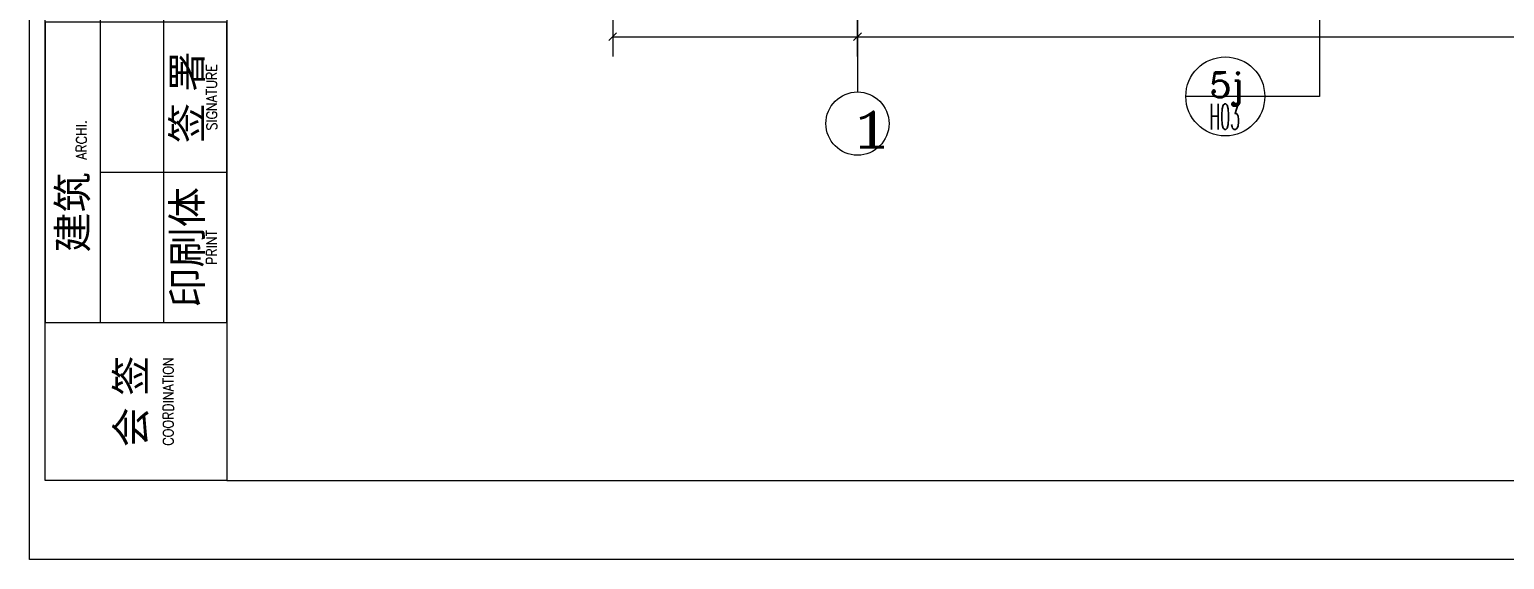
# Model space of a CAD drawing. Header units: millimetres. Extents: x 8533 to 398112, y -117646 to 105276.
# Drawn here: x 145809 to 164491, y 23204 to 29913 of the extents above; entities that cross this region are included whole.
import ezdxf

# ---------------------------------------------------------------- set-up
doc = ezdxf.new("R2010")
doc.units = ezdxf.units.MM
for name, color, linetype, lineweight in [('A-D0TE-BF$0$A-Axis', 3, 'Continuous', 13), ('A-D0TE-BF$0$A-Axis-TEXT', 7, 'Continuous', 13), ('A-DIM-TF$0$A-Dims', 140, 'Continuous', 13), ('A-Iden-10F$0$A-Dims-IDEN', 13, 'Continuous', 13), ('A1$0$TK', 4, 'Continuous', 13), ('A1$0$VHBoundary', 4, 'Continuous', 13), ('塔楼-ARC-10F-20250714_dwg', 8, 'Continuous', 13)]:
    doc.layers.add(name, color=color, linetype=linetype, lineweight=lineweight)
doc.styles.add('Arial_14', font='arial.ttf', dxfattribs={"height": 3.728009})
doc.styles.add('Complex', font='complex_.ttf', dxfattribs={"width": 1.7477, "height": 448.211943})
doc.styles.add('Complex_15', font='complex_.ttf', dxfattribs={"width": 1.009615, "height": 321.993789})
doc.styles.add('Complex_16', font='complex_.ttf', dxfattribs={"width": 0.452586, "height": 321.993789})
doc.styles.add('RomanC', font='romanc__.ttf', dxfattribs={"width": 0.9, "height": 1.3})

# ---------------------------------------------------------------- blocks, each defined once
blk = doc.blocks.new('塔楼-ARC-10F-20250714_dwg__AXISO-2024559-10F_ARC_46_000_')
at = {"layer": 'A-D0TE-BF$0$A-Axis'}
blk.add_circle((0, 0), 0.5, dxfattribs=at)
blk = doc.blocks.new('塔楼-ARC-10F-20250714_dwg_A-D0TE-BF$0$_ArchTick-2024560-10F_ARC_46_000_')
at = {"layer": 'A-D0TE-BF$0$A-Axis'}
blk.add_line((-0.5, -0.5), (0.5, 0.5), dxfattribs=at)
blk = doc.blocks.new('塔楼-ARC-10F-20250714_dwg_A-D0TE-BF-2024562-10F_ARC_46_000_')
at = {"layer": 'A-D0TE-BF$0$A-Axis'}
for p, q in [((0, -31034), (0, -35034)), ((0, -34334), (37000, -34334))]:
    blk.add_line(p, q, dxfattribs=at)
at = {"layer": 'A-D0TE-BF$0$A-Axis', "flags": 128}
blk.add_lwpolyline([(0, -33784), (0, -31334), (0, -34584)], dxfattribs=at)
at = {"xscale": 100, "yscale": 100, "zscale": 100, "rotation": 180}
blk.add_blockref('塔楼-ARC-10F-20250714_dwg_A-D0TE-BF$0$_ArchTick-2024560-10F_ARC_46_000_', (0, -34334), dxfattribs=at)
at = {"xscale": 800, "yscale": 800, "zscale": 800}
blk.add_blockref('塔楼-ARC-10F-20250714_dwg__AXISO-2024559-10F_ARC_46_000_', (0, -35434), dxfattribs=at)
at = {"layer": 'A-D0TE-BF$0$A-Axis-TEXT', "insert": (-168, -35285), "char_height": 448.21, "width": 672.31, "attachment_point": 1, "line_spacing_factor": 1.141342, "style": 'Complex'}
blk.add_mtext('\\fComplex|b0|i0|c134|p2|;\\W1.7477;1', dxfattribs=at)
blk = doc.blocks.new('塔楼-ARC-10F-20250714_dwg_A-DIM-TF$0$_ArchTick-2024609-10F_ARC_46_000_')
at = {"layer": 'A-DIM-TF$0$A-Dims'}
blk.add_line((-0.5, -0.5), (0.5, 0.5), dxfattribs=at)
blk = doc.blocks.new('塔楼-ARC-10F-20250714_dwg_A-DIM-TF-2024610-10F_ARC_46_000_')
at = {"layer": 'A-DIM-TF$0$A-Dims'}
for p, q in [((-3100, -32204), (-3100, -34584)), ((-3100, -34334), (0, -34334))]:
    blk.add_line(p, q, dxfattribs=at)
at = {"layer": 'A-DIM-TF$0$A-Dims', "flags": 128}
blk.add_lwpolyline([(0, -34584), (0, -32204), (0, -33784)], dxfattribs=at)
at = {"xscale": 100, "yscale": 100, "zscale": 100, "rotation": 180}
blk.add_blockref('塔楼-ARC-10F-20250714_dwg_A-DIM-TF$0$_ArchTick-2024609-10F_ARC_46_000_', (-3100, -34334), dxfattribs=at)
at = {"xscale": 100, "yscale": 100, "zscale": 100}
blk.add_blockref('塔楼-ARC-10F-20250714_dwg_A-DIM-TF$0$_ArchTick-2024609-10F_ARC_46_000_', (0, -34334), dxfattribs=at)
blk = doc.blocks.new('塔楼-ARC-10F-20250714_dwg_A-Iden-10F-2024611-10F_ARC_46_000_')
at = {"layer": 'A-Iden-10F$0$A-Dims-IDEN', "flags": 128}
blk.add_lwpolyline([(5850, -29843), (5850, -35090), (5159, -35090), (4159, -35090)], dxfattribs=at)
at = {"layer": 'A-Iden-10F$0$A-Dims-IDEN'}
blk.add_circle((4659, -35090), 500, dxfattribs=at)
at = {"layer": 'A-Iden-10F$0$A-Dims-IDEN', "color": 7, "char_height": 322, "attachment_point": 1, "line_spacing_factor": 1.141342}
for s, insert, width, style in [('5j', (4458, -34782), 572.6, 'Complex_15'), ('H03', (4458, -35185), 521.96, 'Complex_16')]:
    blk.add_mtext(s, dxfattribs=dict(at, insert=insert, width=width, style=style))
blk = doc.blocks.new('塔楼-ARC-10F-20250714_dwg_A-PMDT-10F-2024812-10F_ARC_46_000_')
for name in ['塔楼-ARC-10F-20250714_dwg_A-Iden-10F-2024611-10F_ARC_46_000_', '塔楼-ARC-10F-20250714_dwg_A-D0TE-BF-2024562-10F_ARC_46_000_', '塔楼-ARC-10F-20250714_dwg_A-DIM-TF-2024610-10F_ARC_46_000_']:
    blk.add_blockref(name, (0, 0))
blk = doc.blocks.new('塔楼-ARC-10F-20250714_dwg_A1$0$template_31-施工图_A1_A1_0_0000_96bfb8f6bf39ce896c2a6bb48d8e90ee-2024813-10F_ARC_46_000_')
at = {"layer": 'A1$0$TK'}
for p, q in [((9, 30), (9, 410)), ((17, 30), (17, 410)), ((9, 49), (25, 49))]:
    blk.add_line(p, q, dxfattribs=at)
at = {"layer": 'A1$0$TK', "flags": 128}
for points in [[(0, 594), (841, 594), (841, 0), (0, 0)], [(25, 584), (25, 10), (831, 10), (831, 584)], [(25, 10), (2, 10), (2, 410), (25, 410)]]:
    blk.add_lwpolyline(points, close=True, dxfattribs=at)
blk.add_lwpolyline([(2, 30), (25, 30), (25, 68), (2, 68), (2, 30), (2, 410)], dxfattribs=at)
at = {"layer": 'A1$0$VHBoundary', "flags": 128}
blk.add_lwpolyline([(0, 594), (841, 594), (841, 0), (0, 0)], close=True, dxfattribs=at)
at = {"layer": 'A1$0$TK', "rotation": 90}
for s, insert, char_height, width, attachment_point, line_spacing_factor, style in [('签 署', (18.09, 58.5), 3.728, 17.5126, 2, 0.941778, 'Arial_14'), ('SIGNATURE', (22.43, 58.5), 1.3, 12.0648, 2, 1.125357, 'RomanC'), ('  ARCHI.', (5.93, 49), 1.3, 9.8782, 1, 1.125357, 'RomanC'), ('建筑', (3.59, 49), 3.728, 14.0101, 3, 0.941778, 'Arial_14'), ('印刷体', (18.09, 39.5), 3.728, 21.0152, 2, 0.941778, 'Arial_14'), ('PRINT', (22.43, 39.5), 1.3, 6.3891, 2, 1.125357, 'RomanC'), ('会 签', (10.97, 20), 3.728, 17.5126, 2, 0.941778, 'Arial_14'), ('COORDINATION', (16.93, 20), 1.3, 15.6625, 2, 1.125357, 'RomanC')]:
    blk.add_mtext(s, dxfattribs=dict(at, insert=insert, char_height=char_height, width=width, attachment_point=attachment_point, line_spacing_factor=line_spacing_factor, style=style))
blk = doc.blocks.new('塔楼-ARC-10F-20250714_dwg_A1-2024814-10F_ARC_46_000_')
at = {"xscale": 100, "yscale": 100, "zscale": 100}
blk.add_blockref('塔楼-ARC-10F-20250714_dwg_A1$0$template_31-施工图_A1_A1_0_0000_96bfb8f6bf39ce896c2a6bb48d8e90ee-2024813-10F_ARC_46_000_', (78606, 14591), dxfattribs=at)
blk = doc.blocks.new('塔楼-ARC-10F-20250714_dwg-2024558-10F_ARC_46_000_')
for name, p in [('塔楼-ARC-10F-20250714_dwg_A-PMDT-10F-2024812-10F_ARC_46_000_', (1173208, 610816)), ('塔楼-ARC-10F-20250714_dwg_A1-2024814-10F_ARC_46_000_', (1084115, 555274))]:
    blk.add_blockref(name, p)

msp = doc.modelspace()

# ---------------------------------------------------------------- block references
at = {"layer": '塔楼-ARC-10F-20250714_dwg', "color": 7}
msp.add_blockref('塔楼-ARC-10F-20250714_dwg-2024558-10F_ARC_46_000_', (-1016912, -546660), dxfattribs=at)

doc.saveas('drawing.dxf')
